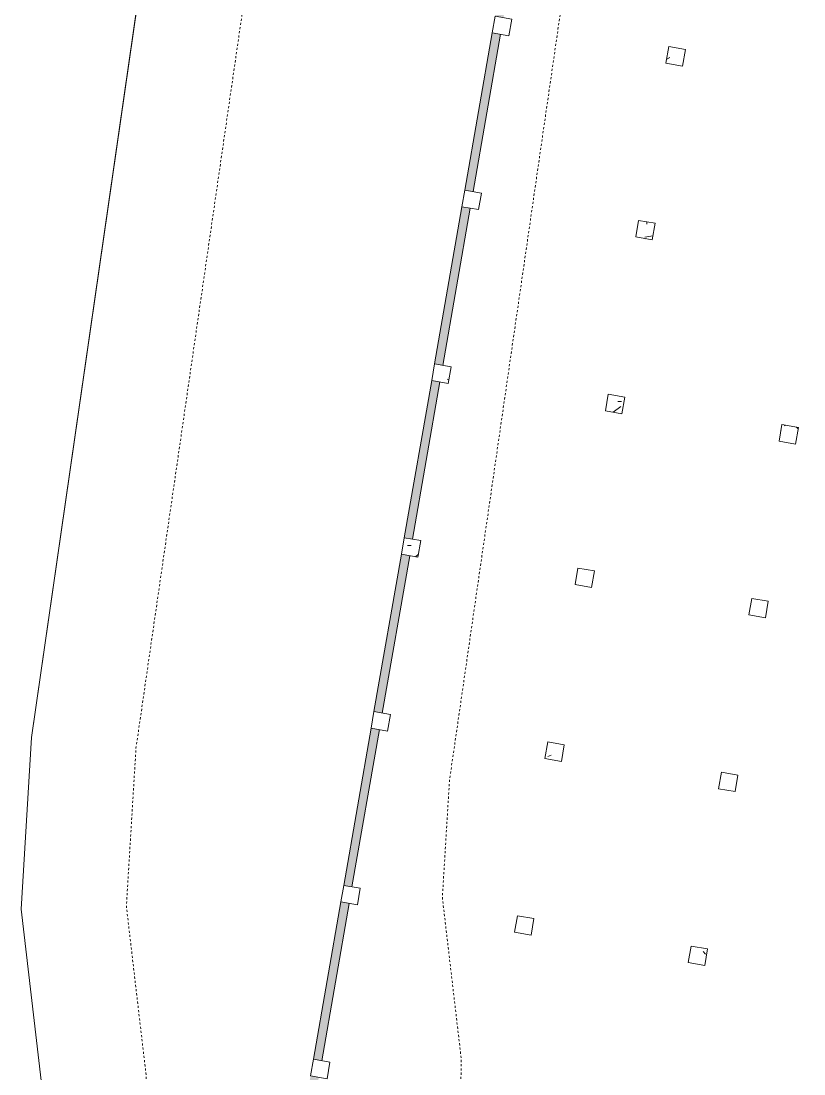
# Model space of a CAD drawing. Extents: x 274235 to 276654, y 142848 to 144425.
# Drawn here: x 276013.6 to 276050.9, y 143105 to 143155.1 of the extents above; entities that cross this region are included whole.
import ezdxf

# ---------------------------------------------------------------- set-up
doc = ezdxf.new("R2010")
doc.units = 0
doc.header["$LTSCALE"] = 1.5
doc.linetypes.add('IMPORT-SITE-SETBACK$0$_ACM-G-DASHED _2_', pattern=[19.049999999999997, 12.7, -6.35])
doc.linetypes.add('IMPORT-SITE-SETBACK$0$_ACM-G-DIVIDE _2_', pattern=[31.75, 12.7, -6.35, 0, -6.35, 0, -6.35])
doc.layers.get('0').update_dxf_attribs({"linetype": 'CONTINUOUS', "lineweight": 0})
for name, color, linetype, lineweight in [('_ACM-A-DETL', 7, 'CONTINUOUS', 5), ('_ACM-A-SITE-PROP-ESMT', 10, 'CONTINUOUS', 5), ('_ACM-A-WALL-FULL', 6, 'CONTINUOUS', 13), ('_ACM-A-WALL-PATT', 8, 'CONTINUOUS', 9), ('_ACM-S-STRU-CLOS', 5, 'CONTINUOUS', 5), ('SITE for basement_dwg', 8, 'CONTINUOUS', 5), ('SITE-SETBACK$0$_ACM-A-SITE-SETB-GREN', 7, 'IMPORT-SITE-SETBACK$0$_ACM-G-DIVIDE _2_', 18), ('SITE-SETBACK$0$_ACM-A-SITE-SETB-HIRS', 7, 'IMPORT-SITE-SETBACK$0$_ACM-G-DASHED _2_', 18), ('SITE-SETBACK$0$JZD', 250, 'CONTINUOUS', 5)]:
    doc.layers.add(name, color=color, linetype=linetype, lineweight=lineweight)

# ---------------------------------------------------------------- blocks, each defined once
blk = doc.blocks.new('SITE for basement_dwg-3947335-B1_Working')
at = {"layer": 'SITE-SETBACK$0$_ACM-A-SITE-SETB-GREN', "flags": 128}
blk.add_lwpolyline([(172598.0451466725, 82087.79466918203), (171027.7046813974, 91732.9175472266), (168826.8341369638, 99126.49140358035), (168203.1703033456, 104680.1562042244), (166684.132940022, 156887.7944069589)], dxfattribs=at)
at = {"layer": 'SITE-SETBACK$0$_ACM-A-SITE-SETB-HIRS', "flags": 128}
blk.add_lwpolyline([(441170.5349242612, 257687.7945155721), (447193.445617677, 257687.7945156106), (445964.0792541516, 215891.626592637), (464069.6169815075, 215603.7500953683), (464034.1538543712, 183856.5657653816), (464945.6977539075, 136400.3185691841), (467076.7160797131, 81762.68682670657), (463911.090324403, 41558.79367446958), (467260.9898376478, -31568.97756576478), (445510.4500198376, -54464.63138580273), (417944.2513504041, -54617.65063857982), (414625.939178468, -54620.82554626412), (411317.8528976453, -54595.91265487624), (408011.7230224621, -54542.94487380927), (404705.7525787366, -54459.96211242626), (401398.9332580577, -54348.8685188289), (398094.4532394421, -54209.57788467352), (394792.16558838, -54041.1315441126), (391491.4342422496, -53843.29213523812), (388191.9870605481, -53617.21562957713), (384893.4529190075, -53361.907894134), (381598.4875869762, -53079.03165054274), (378306.4464111339, -52767.10457801766), (375017.1926803599, -52425.36808395338), (371728.8352127087, -52056.29712104746), (368446.6918716442, -51658.74306487985), (365167.0967712413, -51231.59124565071), (361891.3368835461, -50776.62120819038), (358619.6842193613, -50293.21010971021), (355352.6294097911, -49781.13789176889), (352089.2504882824, -49240.25563812204), (348830.6431732189, -48671.689231872), (345577.6389312755, -48074.31410407973), (342329.7219543469, -47448.97967147777), (339088.7315063486, -46795.69583320565), (335852.1067276011, -46113.71368789621), (332621.8148574839, -45403.66349983164), (329398.0176620494, -44665.57948875376), (326180.7055130015, -43899.45949554387), (322970.1579589854, -43105.37262344303), (320011.1162719737, -42345.74563980047), (292145.1843566906, -31835.93306732128), (279304.3575668345, -27260.03077316228), (276911.8019180308, -26407.28943061776), (227558.5231781015, -8820.296756743779), (178459.0868301401, 5903.034141541127), (177562.4612274179, 21092.55902481139), (169094.9664688119, 20112.93154716552), (166987.678993226, 17821.84037208615), (159510.8977966317, 52444.54848861756), (159728.0042724618, 58960.09862899844), (160003.5214614877, 60491.78577232427), (159400.3052520761, 67475.0080680854), (158241.6314239511, 76921.74770736758), (156377.0339508065, 88374.21429824895), (154069.4765625008, 96126.19047737187), (153227.5741653451, 103623.2481384284), (148744.9005432137, 257687.7945137033)], dxfattribs=at)
at = {"layer": 'SITE-SETBACK$0$JZD', "flags": 128}
blk.add_lwpolyline([(151493.4770431528, 87254.64654922551), (149150.3573608407, 95126.09016799994), (148235.7087783822, 103270.9454498298), (143597.304168702, 262687.7945137033)], dxfattribs=at)
blk = doc.blocks.new('M_Concrete-Rectangular-Column - 800 x 800mm-V452-B1_Working')
at = {"layer": '_ACM-S-STRU-CLOS'}
h = blk.add_hatch(dxfattribs=at)
h.set_pattern_fill('FP_287', color=256, style=0, pattern_type=2)
h.set_pattern_definition([(49.99999999999999, (-790204.1240000001, -713604.565), (3643.681986006824, -318.7812880006761), [381, -4191]), (355, (-790204.1240000001, -713604.565), (-704.8562580461121, 3821.135846227694), [304.8, -3352.8]), (100.451, (-789900.484, -713631.13), (2938.852362929117, 3502.332152374178), [323.8, -3561.801]), (46.184, (-790204.1240000001, -712588.565), (5421.581919880712, -840.8554984886337), [571.5, -6286.5]), (96.636, (-789752.3259999999, -712658.635), (4748.051319755933, 4948.551449789822), [485.7, -5342.701999999999]), (351.184, (-790204.1240000001, -712588.565), (4748.100788072627, 4948.506072045693), [457.2, -5029.2]), (21, (-789696.1240000001, -712842.565), (3032.287836333134, -2045.304476687058), [381, -4191]), (326, (-789696.1240000001, -712842.565), (1236.042244531653, 3683.761809559103), [304.8, -3352.8]), (71.45100000000001, (-789443.434, -713013.0079999999), (4268.342513760047, 1638.424823382678), [323.8, -3561.801]), (37.50000000000001, (-790204.1240000001, -713604.565), (61.77206501183639, 1691.100777463062), [167.64, -3144.52, 167.64, -6601.46]), (37.50000000000001, (-790204.1240000001, -713604.565), (61.77206501183639, 1691.100777463062), [-3479.8, -3235.96, 167.64, -3197.86]), (7.499999999999999, (-790204.1240000001, -713604.565), (1336.393250206115, 2003.61149636239), [167.64, -1772.92, 167.64, -4351.02]), (7.499999999999999, (-790204.1240000001, -713604.565), (1336.393250206115, 2003.61149636239), [-2108.2, -3068.32, 167.64, -1115.06]), (327.5, (-791336.964, -713604.565), (2711.817807077548, -114.578640950727), [167.64, -1102.36, -9220.2]), (327.5, (-791336.964, -713604.565), (2711.817807077548, -114.578640950727), [-1270, 167.64, -3794.76, -5257.8]), (327.5, (-791336.964, -713604.565), (2711.817807077548, -114.578640950727), [-5232.4, 167.64, -5090.16]), (317.5, (-791844.964, -713604.565), (2962.585592803855, 508.5334453662156), [167.64, -1483.36, 167.64, -6197.6]), (317.5, (-791844.964, -713604.565), (2962.585592803855, 508.5334453662156), [-1818.64, -2463.8, 167.64, -3566.16])])
h.paths.add_polyline_path([(400.00000000081, -399.9999999992507), (400.00000000081, 400.0000000007407), (-399.9999999991814, 400.0000000007407), (-399.9999999991814, -399.9999999992507)])
at = {"layer": '_ACM-A-DETL', "color": 250}
for p, q in [((400.0000000000002, 400.0000000000002), (-399.9999999999999, 400.0000000000002)), ((-399.9999999999999, 400.0000000000002), (-399.9999999999999, -399.9999999999999)), ((400.0000000000002, -399.9999999999999), (400.0000000000002, 400.0000000000002)), ((-399.9999999999999, -399.9999999999999), (400.0000000000002, -399.9999999999999))]:
    blk.add_line(p, q, dxfattribs=at)
blk = doc.blocks.new('M_Concrete-Rectangular-Column - 800 x 800mm-V458-B1_Working')
at = {"layer": '_ACM-S-STRU-CLOS'}
h = blk.add_hatch(dxfattribs=at)
h.set_pattern_fill('FP_291', color=256, style=0, pattern_type=2)
h.set_pattern_definition([(49.99999999999999, (-790204.1240000001, -705204.565), (3643.681986006824, -318.7812880006761), [381, -4191]), (355, (-790204.1240000001, -705204.565), (-704.8562580461121, 3821.135846227694), [304.8, -3352.8]), (100.451, (-789900.484, -705231.1309999999), (2938.852362929117, 3502.332152374178), [323.8, -3561.801]), (46.184, (-790204.1240000001, -704188.565), (5421.581919880712, -840.8554984886337), [571.5, -6286.5]), (96.636, (-789752.3259999999, -704258.635), (4748.051319755933, 4948.551449789822), [485.7, -5342.701999999999]), (351.184, (-790204.1240000001, -704188.565), (4748.100788072627, 4948.506072045693), [457.2, -5029.2]), (21, (-789696.1240000001, -704442.565), (3032.287836333134, -2045.304476687058), [381, -4191]), (326, (-789696.1240000001, -704442.565), (1236.042244531653, 3683.761809559103), [304.8, -3352.8]), (71.45100000000001, (-789443.434, -704613.0079999999), (4268.342513760047, 1638.424823382678), [323.8, -3561.801]), (37.50000000000001, (-790204.1240000001, -705204.565), (61.77206501183639, 1691.100777463062), [167.64, -3144.52, 167.64, -6601.46]), (37.50000000000001, (-790204.1240000001, -705204.565), (61.77206501183639, 1691.100777463062), [-3479.8, -3235.96, 167.64, -3197.86]), (7.499999999999999, (-790204.1240000001, -705204.565), (1336.393250206115, 2003.61149636239), [167.64, -1772.92, 167.64, -4351.02]), (7.499999999999999, (-790204.1240000001, -705204.565), (1336.393250206115, 2003.61149636239), [-2108.2, -3068.32, 167.64, -1115.06]), (327.5, (-791336.964, -705204.565), (2711.817807077548, -114.578640950727), [167.64, -1102.36, -9220.2]), (327.5, (-791336.964, -705204.565), (2711.817807077548, -114.578640950727), [-1270, 167.64, -3794.76, -5257.8]), (327.5, (-791336.964, -705204.565), (2711.817807077548, -114.578640950727), [-5232.4, 167.64, -5090.16]), (317.5, (-791844.964, -705204.565), (2962.585592803855, 508.5334453662156), [167.64, -1483.36, 167.64, -6197.6]), (317.5, (-791844.964, -705204.565), (2962.585592803855, 508.5334453662156), [-1818.64, -2463.8, 167.64, -3566.16])])
h.paths.add_polyline_path([(400.0000000008446, -399.9999999992507), (400.00000000081, 400.0000000007407), (-399.9999999991814, 400.0000000007407), (-399.9999999991467, -399.9999999992507)])
at = {"layer": '_ACM-A-DETL', "color": 250}
for p, q in [((400.0000000000002, 400.0000000000002), (-399.9999999999999, 400.0000000000002)), ((-399.9999999999999, 400.0000000000002), (-399.9999999999999, -399.9999999999999)), ((400.0000000000002, -399.9999999999999), (400.0000000000002, 400.0000000000002)), ((-399.9999999999999, -399.9999999999999), (400.0000000000002, -399.9999999999999))]:
    blk.add_line(p, q, dxfattribs=at)
blk = doc.blocks.new('M_Concrete-Rectangular-Column - 800 x 800mm-V463-B1_Working')
at = {"layer": '_ACM-S-STRU-CLOS'}
h = blk.add_hatch(dxfattribs=at)
h.set_pattern_fill('FP_294', color=256, style=0, pattern_type=2)
h.set_pattern_definition([(49.99999999999999, (-798604.1240000001, -696804.565), (3643.681986006824, -318.7812880006761), [381, -4191]), (355, (-798604.1240000001, -696804.565), (-704.8562580461121, 3821.135846227694), [304.8, -3352.8]), (100.451, (-798300.484, -696831.1309999999), (2938.852362929117, 3502.332152374178), [323.8, -3561.801]), (46.184, (-798604.1240000001, -695788.565), (5421.581919880712, -840.8554984886337), [571.5, -6286.5]), (96.636, (-798152.325, -695858.635), (4748.051319755933, 4948.551449789822), [485.7, -5342.701999999999]), (351.184, (-798604.1240000001, -695788.565), (4748.100788072627, 4948.506072045693), [457.2, -5029.2]), (21, (-798096.1240000001, -696042.565), (3032.287836333134, -2045.304476687058), [381, -4191]), (326, (-798096.1240000001, -696042.565), (1236.042244531653, 3683.761809559103), [304.8, -3352.8]), (71.45100000000001, (-797843.434, -696213.0079999999), (4268.342513760047, 1638.424823382678), [323.8, -3561.801]), (37.50000000000001, (-798604.1240000001, -696804.565), (61.77206501183639, 1691.100777463062), [167.64, -3144.52, 167.64, -6601.46]), (37.50000000000001, (-798604.1240000001, -696804.565), (61.77206501183639, 1691.100777463062), [-3479.8, -3235.96, 167.64, -3197.86]), (7.499999999999999, (-798604.1240000001, -696804.565), (1336.393250206115, 2003.61149636239), [167.64, -1772.92, 167.64, -4351.02]), (7.499999999999999, (-798604.1240000001, -696804.565), (1336.393250206115, 2003.61149636239), [-2108.2, -3068.32, 167.64, -1115.06]), (327.5, (-799736.964, -696804.565), (2711.817807077548, -114.578640950727), [167.64, -1102.36, -9220.2]), (327.5, (-799736.964, -696804.565), (2711.817807077548, -114.578640950727), [-1270, 167.64, -3794.76, -5257.8]), (327.5, (-799736.964, -696804.565), (2711.817807077548, -114.578640950727), [-5232.4, 167.64, -5090.16]), (317.5, (-800244.964, -696804.565), (2962.585592803855, 508.5334453662156), [167.64, -1483.36, 167.64, -6197.6]), (317.5, (-800244.964, -696804.565), (2962.585592803855, 508.5334453662156), [-1818.64, -2463.8, 167.64, -3566.16])])
h.paths.add_polyline_path([(400.0000000007753, -399.9999999992853), (400.0000000007753, 400.0000000007061), (-399.999999999216, 400.0000000007061), (-399.999999999216, -399.9999999992853)])
at = {"layer": '_ACM-A-DETL', "color": 250}
for p, q in [((400.0000000000002, 400.0000000000002), (-399.9999999999999, 400.0000000000002)), ((-399.9999999999999, 400.0000000000002), (-399.9999999999999, -399.9999999999999)), ((400.0000000000002, -399.9999999999999), (400.0000000000002, 400.0000000000002)), ((-399.9999999999999, -399.9999999999999), (400.0000000000002, -399.9999999999999))]:
    blk.add_line(p, q, dxfattribs=at)
blk = doc.blocks.new('M_Concrete-Rectangular-Column - 800 x 800mm-V464-B1_Working')
at = {"layer": '_ACM-S-STRU-CLOS'}
h = blk.add_hatch(dxfattribs=at)
h.set_pattern_fill('FP_295', color=256, style=0, pattern_type=2)
h.set_pattern_definition([(49.99999999999999, (-790204.1240000001, -696804.565), (3643.681986006824, -318.7812880006761), [381, -4191]), (355, (-790204.1240000001, -696804.565), (-704.8562580461121, 3821.135846227694), [304.8, -3352.8]), (100.451, (-789900.484, -696831.1309999999), (2938.852362929117, 3502.332152374178), [323.8, -3561.801]), (46.184, (-790204.1240000001, -695788.565), (5421.581919880712, -840.8554984886337), [571.5, -6286.5]), (96.636, (-789752.3259999999, -695858.635), (4748.051319755933, 4948.551449789822), [485.7, -5342.701999999999]), (351.184, (-790204.1240000001, -695788.565), (4748.100788072627, 4948.506072045693), [457.2, -5029.2]), (21, (-789696.1240000001, -696042.565), (3032.287836333134, -2045.304476687058), [381, -4191]), (326, (-789696.1240000001, -696042.565), (1236.042244531653, 3683.761809559103), [304.8, -3352.8]), (71.45100000000001, (-789443.434, -696213.0079999999), (4268.342513760047, 1638.424823382678), [323.8, -3561.801]), (37.50000000000001, (-790204.1240000001, -696804.565), (61.77206501183639, 1691.100777463062), [167.64, -3144.52, 167.64, -6601.46]), (37.50000000000001, (-790204.1240000001, -696804.565), (61.77206501183639, 1691.100777463062), [-3479.8, -3235.96, 167.64, -3197.86]), (7.499999999999999, (-790204.1240000001, -696804.565), (1336.393250206115, 2003.61149636239), [167.64, -1772.92, 167.64, -4351.02]), (7.499999999999999, (-790204.1240000001, -696804.565), (1336.393250206115, 2003.61149636239), [-2108.2, -3068.32, 167.64, -1115.06]), (327.5, (-791336.964, -696804.565), (2711.817807077548, -114.578640950727), [167.64, -1102.36, -9220.2]), (327.5, (-791336.964, -696804.565), (2711.817807077548, -114.578640950727), [-1270, 167.64, -3794.76, -5257.8]), (327.5, (-791336.964, -696804.565), (2711.817807077548, -114.578640950727), [-5232.4, 167.64, -5090.16]), (317.5, (-791844.964, -696804.565), (2962.585592803855, 508.5334453662156), [167.64, -1483.36, 167.64, -6197.6]), (317.5, (-791844.964, -696804.565), (2962.585592803855, 508.5334453662156), [-1818.64, -2463.8, 167.64, -3566.16])])
h.paths.add_polyline_path([(400.0000000007061, -399.999999999216), (400.0000000007061, 400.0000000007753), (-399.9999999992853, 400.0000000007753), (-399.9999999992853, -399.999999999216)])
at = {"layer": '_ACM-A-DETL', "color": 250}
for p, q in [((400.0000000000002, 400.0000000000002), (-399.9999999999999, 400.0000000000002)), ((-399.9999999999999, 400.0000000000002), (-399.9999999999999, -399.9999999999999)), ((400.0000000000002, -399.9999999999999), (400.0000000000002, 400.0000000000002)), ((-399.9999999999999, -399.9999999999999), (400.0000000000002, -399.9999999999999))]:
    blk.add_line(p, q, dxfattribs=at)
blk = doc.blocks.new('M_Concrete-Rectangular-Column - 800 x 800mm-V469-B1_Working')
at = {"layer": '_ACM-A-DETL', "color": 250}
for p, q in [((400.0000000000002, 400.0000000000002), (-399.9999999999999, 400.0000000000002)), ((-399.9999999999999, 400.0000000000002), (-399.9999999999999, -399.9999999999999)), ((400.0000000000002, -399.9999999999999), (400.0000000000002, 400.0000000000002)), ((-399.9999999999999, -399.9999999999999), (400.0000000000002, -399.9999999999999))]:
    blk.add_line(p, q, dxfattribs=at)
blk = doc.blocks.new('M_Concrete-Rectangular-Column - 800 x 800mm-V470-B1_Working')
at = {"layer": '_ACM-A-DETL', "color": 250}
for p, q in [((400.0000000000002, 400.0000000000002), (-399.9999999999999, 400.0000000000002)), ((-399.9999999999999, 400.0000000000002), (-399.9999999999999, -399.9999999999999)), ((400.0000000000002, -399.9999999999999), (400.0000000000002, 400.0000000000002)), ((-399.9999999999999, -399.9999999999999), (400.0000000000002, -399.9999999999999))]:
    blk.add_line(p, q, dxfattribs=at)
blk = doc.blocks.new('M_Concrete-Rectangular-Column - 800 x 800mm-V475-B1_Working')
at = {"layer": '_ACM-A-DETL', "color": 250}
for p, q in [((400.0000000000002, 400.0000000000002), (-399.9999999999999, 400.0000000000002)), ((-399.9999999999999, 400.0000000000002), (-399.9999999999999, -399.9999999999999)), ((400.0000000000002, -399.9999999999999), (400.0000000000002, 400.0000000000002)), ((-399.9999999999999, -399.9999999999999), (400.0000000000002, -399.9999999999999))]:
    blk.add_line(p, q, dxfattribs=at)
blk = doc.blocks.new('M_Concrete-Rectangular-Column - 800 x 800mm-V476-B1_Working')
at = {"layer": '_ACM-S-STRU-CLOS'}
h = blk.add_hatch(dxfattribs=at)
h.set_pattern_fill('FP_300', color=256, style=0, pattern_type=2)
h.set_pattern_definition([(49.99999999999999, (-790204.1240000001, -680004.566), (3643.681986006824, -318.7812880006761), [381, -4191]), (355, (-790204.1240000001, -680004.566), (-704.8562580461121, 3821.135846227694), [304.8, -3352.8]), (100.451, (-789900.484, -680031.1309999999), (2938.852362929117, 3502.332152374178), [323.8, -3561.801]), (46.184, (-790204.1240000001, -678988.566), (5421.581919880712, -840.8554984886337), [571.5, -6286.5]), (96.636, (-789752.3259999999, -679058.6359999999), (4748.051319755933, 4948.551449789822), [485.7, -5342.701999999999]), (351.184, (-790204.1240000001, -678988.566), (4748.100788072627, 4948.506072045693), [457.2, -5029.2]), (21, (-789696.1240000001, -679242.566), (3032.287836333134, -2045.304476687058), [381, -4191]), (326, (-789696.1240000001, -679242.566), (1236.042244531653, 3683.761809559103), [304.8, -3352.8]), (71.45100000000001, (-789443.434, -679413.0079999999), (4268.342513760047, 1638.424823382678), [323.8, -3561.801]), (37.50000000000001, (-790204.1240000001, -680004.566), (61.77206501183639, 1691.100777463062), [167.64, -3144.52, 167.64, -6601.46]), (37.50000000000001, (-790204.1240000001, -680004.566), (61.77206501183639, 1691.100777463062), [-3479.8, -3235.96, 167.64, -3197.86]), (7.499999999999999, (-790204.1240000001, -680004.566), (1336.393250206115, 2003.61149636239), [167.64, -1772.92, 167.64, -4351.02]), (7.499999999999999, (-790204.1240000001, -680004.566), (1336.393250206115, 2003.61149636239), [-2108.2, -3068.32, 167.64, -1115.06]), (327.5, (-791336.964, -680004.566), (2711.817807077548, -114.578640950727), [167.64, -1102.36, -9220.2]), (327.5, (-791336.964, -680004.566), (2711.817807077548, -114.578640950727), [-1270, 167.64, -3794.76, -5257.8]), (327.5, (-791336.964, -680004.566), (2711.817807077548, -114.578640950727), [-5232.4, 167.64, -5090.16]), (317.5, (-791844.964, -680004.566), (2962.585592803855, 508.5334453662156), [167.64, -1483.36, 167.64, -6197.6]), (317.5, (-791844.964, -680004.566), (2962.585592803855, 508.5334453662156), [-1818.64, -2463.8, 167.64, -3566.16])])
h.paths.add_polyline_path([(400.0000000007753, -399.9999999992507), (400.0000000007753, 400.0000000007407), (-399.999999999216, 400.0000000007407), (-399.999999999216, -399.9999999992507)])
at = {"layer": '_ACM-A-DETL', "color": 250}
for p, q in [((400.0000000000002, 400.0000000000002), (-399.9999999999999, 400.0000000000002)), ((-399.9999999999999, 400.0000000000002), (-399.9999999999999, -399.9999999999999)), ((400.0000000000002, -399.9999999999999), (400.0000000000002, 400.0000000000002)), ((-399.9999999999999, -399.9999999999999), (400.0000000000002, -399.9999999999999))]:
    blk.add_line(p, q, dxfattribs=at)
blk = doc.blocks.new('M_Concrete-Rectangular-Column - 800 x 800mm-V481-B1_Working')
at = {"layer": '_ACM-S-STRU-CLOS'}
h = blk.add_hatch(dxfattribs=at)
h.set_pattern_fill('FP_303', color=256, style=0, pattern_type=2)
h.set_pattern_definition([(49.99999999999999, (-798604.1240000001, -671604.566), (3643.681986006824, -318.7812880006761), [381, -4191]), (355, (-798604.1240000001, -671604.566), (-704.8562580461121, 3821.135846227694), [304.8, -3352.8]), (100.451, (-798300.484, -671631.1309999999), (2938.852362929117, 3502.332152374178), [323.8, -3561.801]), (46.184, (-798604.1240000001, -670588.566), (5421.581919880712, -840.8554984886337), [571.5, -6286.5]), (96.636, (-798152.325, -670658.636), (4748.051319755933, 4948.551449789822), [485.7, -5342.701999999999]), (351.184, (-798604.1240000001, -670588.566), (4748.100788072627, 4948.506072045693), [457.2, -5029.2]), (21, (-798096.1240000001, -670842.566), (3032.287836333134, -2045.304476687058), [381, -4191]), (326, (-798096.1240000001, -670842.566), (1236.042244531653, 3683.761809559103), [304.8, -3352.8]), (71.45100000000001, (-797843.434, -671013.0079999999), (4268.342513760047, 1638.424823382678), [323.8, -3561.801]), (37.50000000000001, (-798604.1240000001, -671604.566), (61.77206501183639, 1691.100777463062), [167.64, -3144.52, 167.64, -6601.46]), (37.50000000000001, (-798604.1240000001, -671604.566), (61.77206501183639, 1691.100777463062), [-3479.8, -3235.96, 167.64, -3197.86]), (7.499999999999999, (-798604.1240000001, -671604.566), (1336.393250206115, 2003.61149636239), [167.64, -1772.92, 167.64, -4351.02]), (7.499999999999999, (-798604.1240000001, -671604.566), (1336.393250206115, 2003.61149636239), [-2108.2, -3068.32, 167.64, -1115.06]), (327.5, (-799736.964, -671604.566), (2711.817807077548, -114.578640950727), [167.64, -1102.36, -9220.2]), (327.5, (-799736.964, -671604.566), (2711.817807077548, -114.578640950727), [-1270, 167.64, -3794.76, -5257.8]), (327.5, (-799736.964, -671604.566), (2711.817807077548, -114.578640950727), [-5232.4, 167.64, -5090.16]), (317.5, (-800244.964, -671604.566), (2962.585592803855, 508.5334453662156), [167.64, -1483.36, 167.64, -6197.6]), (317.5, (-800244.964, -671604.566), (2962.585592803855, 508.5334453662156), [-1818.64, -2463.8, 167.64, -3566.16])])
h.paths.add_polyline_path([(400.0000000008793, -399.9999999993893), (400.0000000008446, 400.0000000006021), (-399.9999999991467, 400.0000000006021), (-399.999999999112, -399.9999999993893)])
at = {"layer": '_ACM-A-DETL', "color": 250}
for p, q in [((400.0000000000002, 400.0000000000002), (-399.9999999999999, 400.0000000000002)), ((-399.9999999999999, 400.0000000000002), (-399.9999999999999, -399.9999999999999)), ((400.0000000000002, -399.9999999999999), (400.0000000000002, 400.0000000000002)), ((-399.9999999999999, -399.9999999999999), (400.0000000000002, -399.9999999999999))]:
    blk.add_line(p, q, dxfattribs=at)
blk = doc.blocks.new('M_Concrete-Rectangular-Column - 800 x 800mm-V482-B1_Working')
at = {"layer": '_ACM-S-STRU-CLOS'}
h = blk.add_hatch(dxfattribs=at)
h.set_pattern_fill('FP_304', color=256, style=0, pattern_type=2)
h.set_pattern_definition([(49.99999999999999, (-790204.1240000001, -671604.566), (3643.681986006824, -318.7812880006761), [381, -4191]), (355, (-790204.1240000001, -671604.566), (-704.8562580461121, 3821.135846227694), [304.8, -3352.8]), (100.451, (-789900.484, -671631.1309999999), (2938.852362929117, 3502.332152374178), [323.8, -3561.801]), (46.184, (-790204.1240000001, -670588.566), (5421.581919880712, -840.8554984886337), [571.5, -6286.5]), (96.636, (-789752.3259999999, -670658.636), (4748.051319755933, 4948.551449789822), [485.7, -5342.701999999999]), (351.184, (-790204.1240000001, -670588.566), (4748.100788072627, 4948.506072045693), [457.2, -5029.2]), (21, (-789696.1240000001, -670842.566), (3032.287836333134, -2045.304476687058), [381, -4191]), (326, (-789696.1240000001, -670842.566), (1236.042244531653, 3683.761809559103), [304.8, -3352.8]), (71.45100000000001, (-789443.434, -671013.0079999999), (4268.342513760047, 1638.424823382678), [323.8, -3561.801]), (37.50000000000001, (-790204.1240000001, -671604.566), (61.77206501183639, 1691.100777463062), [167.64, -3144.52, 167.64, -6601.46]), (37.50000000000001, (-790204.1240000001, -671604.566), (61.77206501183639, 1691.100777463062), [-3479.8, -3235.96, 167.64, -3197.86]), (7.499999999999999, (-790204.1240000001, -671604.566), (1336.393250206115, 2003.61149636239), [167.64, -1772.92, 167.64, -4351.02]), (7.499999999999999, (-790204.1240000001, -671604.566), (1336.393250206115, 2003.61149636239), [-2108.2, -3068.32, 167.64, -1115.06]), (327.5, (-791336.964, -671604.566), (2711.817807077548, -114.578640950727), [167.64, -1102.36, -9220.2]), (327.5, (-791336.964, -671604.566), (2711.817807077548, -114.578640950727), [-1270, 167.64, -3794.76, -5257.8]), (327.5, (-791336.964, -671604.566), (2711.817807077548, -114.578640950727), [-5232.4, 167.64, -5090.16]), (317.5, (-791844.964, -671604.566), (2962.585592803855, 508.5334453662156), [167.64, -1483.36, 167.64, -6197.6]), (317.5, (-791844.964, -671604.566), (2962.585592803855, 508.5334453662156), [-1818.64, -2463.8, 167.64, -3566.16])])
h.paths.add_polyline_path([(400.00000000081, -399.9999999992507), (400.0000000007753, 400.0000000007407), (-399.999999999216, 400.0000000007407), (-399.9999999991814, -399.9999999992507)])
at = {"layer": '_ACM-A-DETL', "color": 250}
for p, q in [((400.0000000000002, 400.0000000000002), (-399.9999999999999, 400.0000000000002)), ((-399.9999999999999, 400.0000000000002), (-399.9999999999999, -399.9999999999999)), ((400.0000000000002, -399.9999999999999), (400.0000000000002, 400.0000000000002)), ((-399.9999999999999, -399.9999999999999), (400.0000000000002, -399.9999999999999))]:
    blk.add_line(p, q, dxfattribs=at)
blk = doc.blocks.new('M_Concrete-Rectangular-Column - 800 x 800mm-V484-B1_Working')
at = {"layer": '_ACM-S-STRU-CLOS'}
h = blk.add_hatch(dxfattribs=at)
h.set_pattern_fill('FP_306', color=256, style=0, pattern_type=2)
h.set_pattern_definition([(49.99999999999999, (-781804.1240000001, -713604.565), (3643.681986006824, -318.7812880006761), [381, -4191]), (355, (-781804.1240000001, -713604.565), (-704.8562580461121, 3821.135846227694), [304.8, -3352.8]), (100.451, (-781500.484, -713631.13), (2938.852362929117, 3502.332152374178), [323.8, -3561.801]), (46.184, (-781804.1240000001, -712588.565), (5421.581919880712, -840.8554984886337), [571.5, -6286.5]), (96.636, (-781352.3259999999, -712658.635), (4748.051319755933, 4948.551449789822), [485.7, -5342.701999999999]), (351.184, (-781804.1240000001, -712588.565), (4748.100788072627, 4948.506072045693), [457.2, -5029.2]), (21, (-781296.1240000001, -712842.565), (3032.287836333134, -2045.304476687058), [381, -4191]), (326, (-781296.1240000001, -712842.565), (1236.042244531653, 3683.761809559103), [304.8, -3352.8]), (71.45100000000001, (-781043.434, -713013.0079999999), (4268.342513760047, 1638.424823382678), [323.8, -3561.801]), (37.50000000000001, (-781804.1240000001, -713604.565), (61.77206501183639, 1691.100777463062), [167.64, -3144.52, 167.64, -6601.46]), (37.50000000000001, (-781804.1240000001, -713604.565), (61.77206501183639, 1691.100777463062), [-3479.8, -3235.96, 167.64, -3197.86]), (7.499999999999999, (-781804.1240000001, -713604.565), (1336.393250206115, 2003.61149636239), [167.64, -1772.92, 167.64, -4351.02]), (7.499999999999999, (-781804.1240000001, -713604.565), (1336.393250206115, 2003.61149636239), [-2108.2, -3068.32, 167.64, -1115.06]), (327.5, (-782936.964, -713604.565), (2711.817807077548, -114.578640950727), [167.64, -1102.36, -9220.2]), (327.5, (-782936.964, -713604.565), (2711.817807077548, -114.578640950727), [-1270, 167.64, -3794.76, -5257.8]), (327.5, (-782936.964, -713604.565), (2711.817807077548, -114.578640950727), [-5232.4, 167.64, -5090.16]), (317.5, (-783444.964, -713604.565), (2962.585592803855, 508.5334453662156), [167.64, -1483.36, 167.64, -6197.6]), (317.5, (-783444.964, -713604.565), (2962.585592803855, 508.5334453662156), [-1818.64, -2463.8, 167.64, -3566.16])])
h.paths.add_polyline_path([(400.0000000008446, -399.9999999992853), (400.0000000008446, 400.0000000007061), (-399.9999999991467, 400.0000000007061), (-399.9999999991467, -399.9999999992853)])
at = {"layer": '_ACM-A-DETL', "color": 250}
for p, q in [((400.0000000000002, 400.0000000000002), (-399.9999999999999, 400.0000000000002)), ((-399.9999999999999, 400.0000000000002), (-399.9999999999999, -399.9999999999999)), ((400.0000000000002, -399.9999999999999), (400.0000000000002, 400.0000000000002)), ((-399.9999999999999, -399.9999999999999), (400.0000000000002, -399.9999999999999))]:
    blk.add_line(p, q, dxfattribs=at)
blk = doc.blocks.new('M_Concrete-Rectangular-Column - 800 x 800mm-V485-B1_Working')
at = {"layer": '_ACM-A-DETL', "color": 250}
for p, q in [((400.0000000000002, 400.0000000000002), (-399.9999999999999, 400.0000000000002)), ((-399.9999999999999, 400.0000000000002), (-399.9999999999999, -399.9999999999999)), ((400.0000000000002, -399.9999999999999), (400.0000000000002, 400.0000000000002)), ((-399.9999999999999, -399.9999999999999), (400.0000000000002, -399.9999999999999))]:
    blk.add_line(p, q, dxfattribs=at)
blk = doc.blocks.new('M_Concrete-Rectangular-Column - 800 x 800mm-V486-B1_Working')
at = {"layer": '_ACM-S-STRU-CLOS'}
h = blk.add_hatch(dxfattribs=at)
h.set_pattern_fill('FP_307', color=256, style=0, pattern_type=2)
h.set_pattern_definition([(49.99999999999999, (-781804.1240000001, -696804.565), (3643.681986006824, -318.7812880006761), [381, -4191]), (355, (-781804.1240000001, -696804.565), (-704.8562580461121, 3821.135846227694), [304.8, -3352.8]), (100.451, (-781500.484, -696831.1309999999), (2938.852362929117, 3502.332152374178), [323.8, -3561.801]), (46.184, (-781804.1240000001, -695788.565), (5421.581919880712, -840.8554984886337), [571.5, -6286.5]), (96.636, (-781352.3259999999, -695858.635), (4748.051319755933, 4948.551449789822), [485.7, -5342.701999999999]), (351.184, (-781804.1240000001, -695788.565), (4748.100788072627, 4948.506072045693), [457.2, -5029.2]), (21, (-781296.1240000001, -696042.565), (3032.287836333134, -2045.304476687058), [381, -4191]), (326, (-781296.1240000001, -696042.565), (1236.042244531653, 3683.761809559103), [304.8, -3352.8]), (71.45100000000001, (-781043.434, -696213.0079999999), (4268.342513760047, 1638.424823382678), [323.8, -3561.801]), (37.50000000000001, (-781804.1240000001, -696804.565), (61.77206501183639, 1691.100777463062), [167.64, -3144.52, 167.64, -6601.46]), (37.50000000000001, (-781804.1240000001, -696804.565), (61.77206501183639, 1691.100777463062), [-3479.8, -3235.96, 167.64, -3197.86]), (7.499999999999999, (-781804.1240000001, -696804.565), (1336.393250206115, 2003.61149636239), [167.64, -1772.92, 167.64, -4351.02]), (7.499999999999999, (-781804.1240000001, -696804.565), (1336.393250206115, 2003.61149636239), [-2108.2, -3068.32, 167.64, -1115.06]), (327.5, (-782936.964, -696804.565), (2711.817807077548, -114.578640950727), [167.64, -1102.36, -9220.2]), (327.5, (-782936.964, -696804.565), (2711.817807077548, -114.578640950727), [-1270, 167.64, -3794.76, -5257.8]), (327.5, (-782936.964, -696804.565), (2711.817807077548, -114.578640950727), [-5232.4, 167.64, -5090.16]), (317.5, (-783444.964, -696804.565), (2962.585592803855, 508.5334453662156), [167.64, -1483.36, 167.64, -6197.6]), (317.5, (-783444.964, -696804.565), (2962.585592803855, 508.5334453662156), [-1818.64, -2463.8, 167.64, -3566.16])])
h.paths.add_polyline_path([(400.0000000007407, -399.9999999992507), (400.0000000007407, 400.0000000007407), (-399.9999999992507, 400.0000000007407), (-399.9999999992507, -399.9999999992507)])
at = {"layer": '_ACM-A-DETL', "color": 250}
for p, q in [((400.0000000000002, 400.0000000000002), (-399.9999999999999, 400.0000000000002)), ((-399.9999999999999, 400.0000000000002), (-399.9999999999999, -399.9999999999999)), ((400.0000000000002, -399.9999999999999), (400.0000000000002, 400.0000000000002)), ((-399.9999999999999, -399.9999999999999), (400.0000000000002, -399.9999999999999))]:
    blk.add_line(p, q, dxfattribs=at)
blk = doc.blocks.new('M_Concrete-Rectangular-Column - 800 x 800mm-V487-B1_Working')
at = {"layer": '_ACM-S-STRU-CLOS'}
h = blk.add_hatch(dxfattribs=at)
h.set_pattern_fill('FP_308', color=256, style=0, pattern_type=2)
h.set_pattern_definition([(49.99999999999999, (-781804.1240000001, -688404.566), (3643.681986006824, -318.7812880006761), [381, -4191]), (355, (-781804.1240000001, -688404.566), (-704.8562580461121, 3821.135846227694), [304.8, -3352.8]), (100.451, (-781500.484, -688431.1309999999), (2938.852362929117, 3502.332152374178), [323.8, -3561.801]), (46.184, (-781804.1240000001, -687388.566), (5421.581919880712, -840.8554984886337), [571.5, -6286.5]), (96.636, (-781352.3259999999, -687458.635), (4748.051319755933, 4948.551449789822), [485.7, -5342.701999999999]), (351.184, (-781804.1240000001, -687388.566), (4748.100788072627, 4948.506072045693), [457.2, -5029.2]), (21, (-781296.1240000001, -687642.566), (3032.287836333134, -2045.304476687058), [381, -4191]), (326, (-781296.1240000001, -687642.566), (1236.042244531653, 3683.761809559103), [304.8, -3352.8]), (71.45100000000001, (-781043.434, -687813.0079999999), (4268.342513760047, 1638.424823382678), [323.8, -3561.801]), (37.50000000000001, (-781804.1240000001, -688404.566), (61.77206501183639, 1691.100777463062), [167.64, -3144.52, 167.64, -6601.46]), (37.50000000000001, (-781804.1240000001, -688404.566), (61.77206501183639, 1691.100777463062), [-3479.8, -3235.96, 167.64, -3197.86]), (7.499999999999999, (-781804.1240000001, -688404.566), (1336.393250206115, 2003.61149636239), [167.64, -1772.92, 167.64, -4351.02]), (7.499999999999999, (-781804.1240000001, -688404.566), (1336.393250206115, 2003.61149636239), [-2108.2, -3068.32, 167.64, -1115.06]), (327.5, (-782936.964, -688404.566), (2711.817807077548, -114.578640950727), [167.64, -1102.36, -9220.2]), (327.5, (-782936.964, -688404.566), (2711.817807077548, -114.578640950727), [-1270, 167.64, -3794.76, -5257.8]), (327.5, (-782936.964, -688404.566), (2711.817807077548, -114.578640950727), [-5232.4, 167.64, -5090.16]), (317.5, (-783444.964, -688404.566), (2962.585592803855, 508.5334453662156), [167.64, -1483.36, 167.64, -6197.6]), (317.5, (-783444.964, -688404.566), (2962.585592803855, 508.5334453662156), [-1818.64, -2463.8, 167.64, -3566.16])])
h.paths.add_polyline_path([(400.0000000007753, -399.99999999932), (400.0000000007753, 400.0000000007061), (-399.999999999216, 400.0000000007061), (-399.999999999216, -399.99999999932)])
at = {"layer": '_ACM-A-DETL', "color": 250}
for p, q in [((400.0000000000002, 400.0000000000002), (-399.9999999999999, 400.0000000000002)), ((-399.9999999999999, 400.0000000000002), (-399.9999999999999, -399.9999999999999)), ((400.0000000000002, -399.9999999999999), (400.0000000000002, 400.0000000000002)), ((-399.9999999999999, -399.9999999999999), (400.0000000000002, -399.9999999999999))]:
    blk.add_line(p, q, dxfattribs=at)
blk = doc.blocks.new('M_Concrete-Rectangular-Column - 800 x 800mm-V488-B1_Working')
at = {"layer": '_ACM-S-STRU-CLOS'}
h = blk.add_hatch(dxfattribs=at)
h.set_pattern_fill('FP_309', color=256, style=0, pattern_type=2)
h.set_pattern_definition([(49.99999999999999, (-781804.1240000001, -680004.566), (3643.681986006824, -318.7812880006761), [381, -4191]), (355, (-781804.1240000001, -680004.566), (-704.8562580461121, 3821.135846227694), [304.8, -3352.8]), (100.451, (-781500.484, -680031.1309999999), (2938.852362929117, 3502.332152374178), [323.8, -3561.801]), (46.184, (-781804.1240000001, -678988.566), (5421.581919880712, -840.8554984886337), [571.5, -6286.5]), (96.636, (-781352.3259999999, -679058.6359999999), (4748.051319755933, 4948.551449789822), [485.7, -5342.701999999999]), (351.184, (-781804.1240000001, -678988.566), (4748.100788072627, 4948.506072045693), [457.2, -5029.2]), (21, (-781296.1240000001, -679242.566), (3032.287836333134, -2045.304476687058), [381, -4191]), (326, (-781296.1240000001, -679242.566), (1236.042244531653, 3683.761809559103), [304.8, -3352.8]), (71.45100000000001, (-781043.434, -679413.0079999999), (4268.342513760047, 1638.424823382678), [323.8, -3561.801]), (37.50000000000001, (-781804.1240000001, -680004.566), (61.77206501183639, 1691.100777463062), [167.64, -3144.52, 167.64, -6601.46]), (37.50000000000001, (-781804.1240000001, -680004.566), (61.77206501183639, 1691.100777463062), [-3479.8, -3235.96, 167.64, -3197.86]), (7.499999999999999, (-781804.1240000001, -680004.566), (1336.393250206115, 2003.61149636239), [167.64, -1772.92, 167.64, -4351.02]), (7.499999999999999, (-781804.1240000001, -680004.566), (1336.393250206115, 2003.61149636239), [-2108.2, -3068.32, 167.64, -1115.06]), (327.5, (-782936.964, -680004.566), (2711.817807077548, -114.578640950727), [167.64, -1102.36, -9220.2]), (327.5, (-782936.964, -680004.566), (2711.817807077548, -114.578640950727), [-1270, 167.64, -3794.76, -5257.8]), (327.5, (-782936.964, -680004.566), (2711.817807077548, -114.578640950727), [-5232.4, 167.64, -5090.16]), (317.5, (-783444.964, -680004.566), (2962.585592803855, 508.5334453662156), [167.64, -1483.36, 167.64, -6197.6]), (317.5, (-783444.964, -680004.566), (2962.585592803855, 508.5334453662156), [-1818.64, -2463.8, 167.64, -3566.16])])
h.paths.add_polyline_path([(400.00000000081, -399.9999999992853), (400.00000000081, 400.0000000007061), (-399.9999999991814, 400.0000000007061), (-399.9999999991814, -399.9999999992853)])
at = {"layer": '_ACM-A-DETL', "color": 250}
for p, q in [((400.0000000000002, 400.0000000000002), (-399.9999999999999, 400.0000000000002)), ((-399.9999999999999, 400.0000000000002), (-399.9999999999999, -399.9999999999999)), ((400.0000000000002, -399.9999999999999), (400.0000000000002, 400.0000000000002)), ((-399.9999999999999, -399.9999999999999), (400.0000000000002, -399.9999999999999))]:
    blk.add_line(p, q, dxfattribs=at)
blk = doc.blocks.new('M_Concrete-Rectangular-Column - 800 x 800mm-V489-B1_Working')
at = {"layer": '_ACM-A-DETL', "color": 250}
for p, q in [((400.0000000000002, 400.0000000000002), (-399.9999999999999, 400.0000000000002)), ((-399.9999999999999, 400.0000000000002), (-399.9999999999999, -399.9999999999999)), ((400.0000000000002, -399.9999999999999), (400.0000000000002, 400.0000000000002)), ((-399.9999999999999, -399.9999999999999), (400.0000000000002, -399.9999999999999))]:
    blk.add_line(p, q, dxfattribs=at)
blk = doc.blocks.new('M_Concrete-Rectangular-Column - 800 x 800mm-V516-B1_Working')
at = {"layer": '_ACM-A-DETL', "color": 250}
for p, q in [((400.0000000000002, 400.0000000000002), (-399.9999999999999, 400.0000000000002)), ((-399.9999999999999, 400.0000000000002), (-399.9999999999999, -399.9999999999999)), ((400.0000000000002, -399.9999999999999), (400.0000000000002, 400.0000000000002)), ((-399.9999999999999, -399.9999999999999), (400.0000000000002, -399.9999999999999))]:
    blk.add_line(p, q, dxfattribs=at)
blk = doc.blocks.new('Family - ___-3630293-B1_Working')
at = {"layer": '_ACM-A-SITE-PROP-ESMT'}
for p, q in [((765542.0891491347, 676387.715923563), (760903.6843194983, 835804.5649810359)), ((766456.7377428312, 668242.8606429944), (765542.0891491347, 676387.7159235628)), ((768799.8574360037, 660371.4170274533), (766456.7377428312, 668242.8606429944))]:
    blk.add_line(p, q, dxfattribs=at)
blk = doc.blocks.new('BASEMENT20250512')
at = {"layer": '_ACM-A-WALL-PATT', "lineweight": 5}
h = blk.add_hatch(color=256, dxfattribs=at)
h.paths.add_polyline_path([(781804.1242254719, 609776.9778275607), (781804.1242254719, 612404.5657569261), (781404.1242254716, 612404.5657569261), (781404.1242254716, 610202.0097935755)])
h.paths.add_polyline_path([(781404.1242254716, 613204.5657569261), (781804.1242254719, 613204.5657569261), (781804.124225472, 620804.5657271482), (781404.1242254719, 620804.5657271482)])
h.paths.add_polyline_path([(781442.195386404, 621604.5657271482), (781804.124225472, 621604.5657271482), (781804.1242254719, 629204.5656973707), (781404.1242254719, 629204.5656973707), (781404.1242254719, 621604.5657271482)])
h.paths.add_polyline_path([(781470.2415325978, 630004.5656973706), (781804.1242254719, 630004.5656973706), (781804.124225472, 640404.5656675929), (781404.1242254719, 640404.5656675929), (781404.1242254719, 630004.5656973706)])
h.paths.add_polyline_path([(781404.1242254719, 641204.5656675929), (781804.124225472, 641204.5656675929), (781804.124225472, 646004.5656675939), (781404.124225472, 646004.5656675939)])
h.paths.add_polyline_path([(781404.124225472, 646804.565667594), (781804.124225472, 646804.565667594), (781804.124225472, 654404.565637816), (781404.1242254719, 654404.565637816), (781404.1242254719, 649154.8743649515)])
h.paths.add_polyline_path([(781554.3799712788, 655204.565637816), (781804.124225472, 655204.565637816), (781804.124225472, 662804.5656080385), (781404.124225472, 662804.5656080385), (781404.1242254719, 655204.565637816)])
h.paths.add_polyline_path([(781804.124225472, 663604.5656080383), (781804.124225472, 671204.5655782606), (781404.124225472, 671204.5655782606), (781404.124225472, 663604.5656080383), (781582.4261174728, 663604.5656080383)])
h.paths.add_polyline_path([(781804.124225472, 672004.5655782605), (781804.124225472, 679604.5655484825), (781404.124225472, 679604.5655484825), (781404.124225472, 672004.5655782605), (781610.4722636667, 672004.5655782605)])
h.paths.add_polyline_path([(781638.5184098604, 680404.5655484825), (781804.124225472, 680404.5655484825), (781804.124225472, 688004.5655187046), (781404.124225472, 688004.5655187046), (781404.124225472, 680404.5655484825)])
h.paths.add_polyline_path([(781404.124225472, 688804.5655187047), (781804.124225472, 688804.5655187047), (781804.124225472, 696404.565488927), (781404.124225472, 696404.565488927)])
h.paths.add_polyline_path([(781404.124225472, 697204.5654889268), (781804.124225472, 697204.5654889268), (781804.1242254721, 704804.5654591492), (781404.124225472, 704804.5654591492)])
h.paths.add_polyline_path([(781404.124225472, 705604.5654591491), (781804.1242254721, 705604.5654591491), (781804.1242254721, 713204.5654293711), (781404.124225472, 713204.5654293711)])
h.paths.add_polyline_path([(781804.1242254721, 714004.5654293711), (781804.1242254721, 721604.5653995934), (781404.124225472, 721604.5653995934), (781404.124225472, 714004.5654293711), (781750.702994636, 714004.5654293711)])
h.paths.add_polyline_path([(781778.74914083, 722404.5653995934), (781804.1242254721, 722404.5653995934), (781804.1242254721, 730004.5653698156), (781404.1242254721, 730004.5653698157), (781404.124225472, 722404.5653995934)])
h.paths.add_polyline_path([(781804.1242254721, 730804.5653698156), (781804.1242254721, 738404.5653400377), (781404.1242254721, 738404.5653400377), (781404.1242254721, 730804.5653698156), (781800.0838214195, 730804.5653698156)])
h.paths.add_polyline_path([(781404.1242254721, 739204.5653400377), (781804.1242254721, 739204.5653400377), (781804.1242254721, 746804.5653102597), (781404.1242254721, 746804.5653102597), (781404.1242254721, 743256.5869780554)])
h.paths.add_polyline_path([(781404.1242254721, 747604.5653102597), (781804.1242254721, 747604.5653102597), (781804.1242254721, 755204.565280482), (781404.1242254721, 755204.565280482)])
h.paths.add_polyline_path([(781630.3868518138, 756004.5652804819), (781804.1242254721, 756004.5652804819), (781804.1242254721, 763604.5652507043), (781404.1242254722, 763604.5652507043), (781404.1242254721, 756004.5652804819), (781629.6275812533, 756004.5652804819)])
h.paths.add_polyline_path([(781573.251742358, 764404.5652507042), (781804.1242254721, 764404.5652507042), (781804.1242254721, 772004.5652209263), (781404.1242254722, 772004.5652209263), (781404.1242254722, 764404.5652507042)])
h.paths.add_polyline_path([(781637.457552316, 772804.5652209262), (781804.1242254721, 772804.5652209262), (781804.1242254721, 780404.5651911484), (781404.1242254722, 780404.5651911484), (781404.1242254722, 772804.5652209262), (781517.2555387433, 772804.5652209262)])
h.paths.add_polyline_path([(781520.7908891009, 781204.5651911483), (781804.1242254721, 781204.5651911483), (781804.1242254723, 789604.5651911488), (781404.1242254722, 789604.5651911487), (781404.1242254722, 781204.5651911483), (781460.689882208, 781204.5651911483)])
at = {"layer": '_ACM-A-WALL-FULL', "lineweight": 9}
for p, q in [((781404.1242254713, 713204.5654293703), (781404.1242254713, 705604.5654591484)), ((781804.1242254713, 705604.5654591483), (781804.1242254713, 713204.5654293703)), ((781404.1242254713, 704804.5654591484), (781404.1242254712, 697204.5654889261)), ((781804.1242254712, 697204.565488926), (781804.1242254713, 704804.5654591484)), ((781404.1242254712, 696404.565488926), (781404.1242254712, 688804.5655187039)), ((781804.1242254712, 688804.5655187039), (781804.1242254712, 696404.565488926)), ((781404.1242254712, 688004.5655187039), (781404.1242254712, 680404.5655484818)), ((781804.1242254712, 680404.5655484817), (781804.1242254712, 688004.5655187039)), ((781404.1242254712, 679604.5655484817), (781404.1242254712, 672004.5655782598)), ((781804.1242254712, 672004.5655782596), (781804.1242254712, 679604.5655484817)), ((781404.1242254712, 671204.5655782596), (781404.1242254712, 663604.5656080376)), ((781804.1242254712, 663604.5656080376), (781804.1242254712, 671204.5655782596))]:
    blk.add_line(p, q, dxfattribs=at)
at = {"layer": '_ACM-A-SITE-PROP-ESMT'}
blk.add_blockref('Family - ___-3630293-B1_Working', (0, 0), dxfattribs=at)
at = {"layer": '_ACM-S-STRU-CLOS'}
for name, p in [('M_Concrete-Rectangular-Column - 800 x 800mm-V484-B1_Working', (781804.1242254714, 713604.5654293704)), ('M_Concrete-Rectangular-Column - 800 x 800mm-V452-B1_Working', (790204.1241956933, 713604.5654293704)), ('M_Concrete-Rectangular-Column - 800 x 800mm-V485-B1_Working', (781804.1242254714, 705204.5654591484)), ('M_Concrete-Rectangular-Column - 800 x 800mm-V458-B1_Working', (790204.1241956933, 705204.5654591484)), ('M_Concrete-Rectangular-Column - 800 x 800mm-V486-B1_Working', (781804.1242254714, 696804.5654889261)), ('M_Concrete-Rectangular-Column - 800 x 800mm-V464-B1_Working', (790204.1241956933, 696804.5654889261)), ('M_Concrete-Rectangular-Column - 800 x 800mm-V463-B1_Working', (798604.1241659155, 696804.565488926)), ('M_Concrete-Rectangular-Column - 800 x 800mm-V487-B1_Working', (781804.1242254714, 688404.565518704)), ('M_Concrete-Rectangular-Column - 800 x 800mm-V470-B1_Working', (790204.1241956933, 688404.565518704)), ('M_Concrete-Rectangular-Column - 800 x 800mm-V469-B1_Working', (798604.1241659155, 688404.5655187039)), ('M_Concrete-Rectangular-Column - 800 x 800mm-V488-B1_Working', (781804.1242254714, 680004.5655484818)), ('M_Concrete-Rectangular-Column - 800 x 800mm-V476-B1_Working', (790204.1241956933, 680004.5655484818)), ('M_Concrete-Rectangular-Column - 800 x 800mm-V475-B1_Working', (798604.1241659155, 680004.5655484815)), ('M_Concrete-Rectangular-Column - 800 x 800mm-V489-B1_Working', (781804.1242254714, 671604.5655782598)), ('M_Concrete-Rectangular-Column - 800 x 800mm-V482-B1_Working', (790204.1241956933, 671604.5655782598)), ('M_Concrete-Rectangular-Column - 800 x 800mm-V481-B1_Working', (798604.1241659155, 671604.5655782596)), ('M_Concrete-Rectangular-Column - 800 x 800mm-V516-B1_Working', (781804.1242254714, 663204.5656080376))]:
    blk.add_blockref(name, p, dxfattribs=at)
at = {"layer": 'SITE for basement_dwg', "color": 250}
blk.add_blockref('SITE for basement_dwg-3947335-B1_Working', (617306.3804256108, 573116.7708000222), dxfattribs=at)
blk = doc.blocks.new('Family - ___-3630293-F5_Working')
at = {"layer": '_ACM-A-SITE-PROP-ESMT'}
for p, q in [((765542.0891491347, 676387.715923563), (760903.6843194983, 835804.5649810359)), ((766456.7377428312, 668242.8606429944), (765542.0891491347, 676387.7159235628)), ((768799.8574360037, 660371.4170274533), (766456.7377428312, 668242.8606429944))]:
    blk.add_line(p, q, dxfattribs=at)
blk = doc.blocks.new('5f0512')
at = {"layer": '_ACM-A-SITE-PROP-ESMT'}
blk.add_blockref('Family - ___-3630293-F5_Working', (-1000204.123451247, -730404.565369814), dxfattribs=at)

msp = doc.modelspace()

# ---------------------------------------------------------------- block references
at = {"xscale": 0.0009999999999999994, "yscale": 0.001, "zscale": 0.001, "rotation": 350.1075696352769}
msp.add_blockref('BASEMENT20250512', (275143.7222229671, 142586.2208173259), dxfattribs=at)

# ---------------------------------------------------------------- next in the draw order: block references
msp.add_blockref('5f0512', (276254.5380815538, 143133.931731411), dxfattribs=at)

doc.saveas('drawing.dxf')
